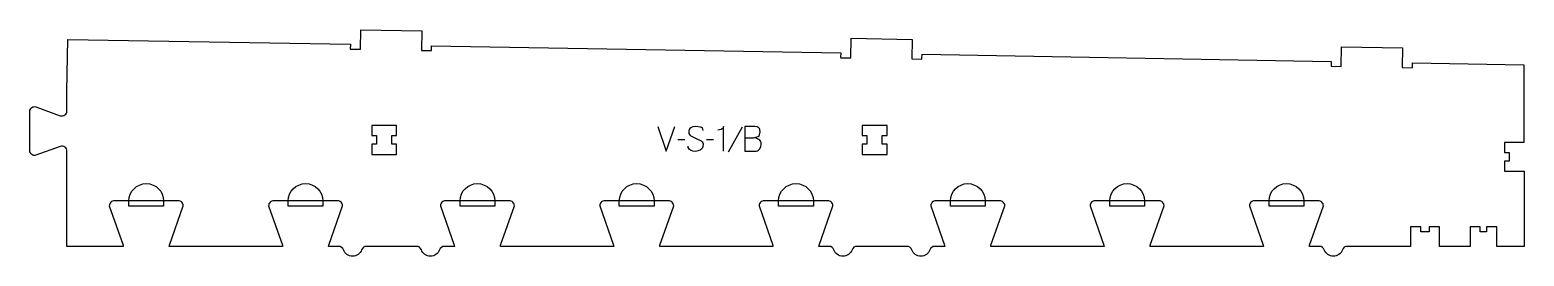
# Model space of a CAD drawing. Header units: millimetres. Extents: x -915 to 913, y -140 to 137.
import ezdxf

# ---------------------------------------------------------------- set-up
doc = ezdxf.new("R2010")
doc.units = ezdxf.units.MM
for name, color, linetype, true_color in [('1_ANYTOOL_1MMDEEP_LABELS_S', 2, 'Continuous', 0xffff00), ('3_ANYTOOL_CUTTHROUGH_INSID', 4, 'Continuous', 0x00ffff), ('4_ANYTOOL_CUTTHROUGH_OUTSI', 5, 'Continuous', 0x0000ff), ('5_ANYTOOL_HALF_MILL_9MM_IN', 3, 'Continuous', 0x00ff00)]:
    doc.layers.add(name, color=color, linetype=linetype, true_color=true_color)

msp = doc.modelspace()

# ---------------------------------------------------------------- linework, layer by layer
at = {"layer": '1_ANYTOOL_1MMDEEP_LABELS_S'}
for p, q in [((-113.5, 2.6), (-122.2, 2.5)), ((-78.4, 2.6), (-87.2, 2.5)), ((-43.6, 18.2), (-60.7, -12.6))]:
    msp.add_line(p, q, dxfattribs=at)
for points in [[(-146.6, 18.7), (-136.2, -11.3), (-125.7, 18.7)], [(-91.2, 14.1), (-91.4, 15.5), (-92, 16.6), (-93.1, 17.5), (-94.5, 18.1), (-100.6, 19), (-103.6, 18.6), (-106.2, 17.2), (-107.3, 16.2), (-108.1, 15), (-108.5, 13.6), (-108.7, 12), (-108.5, 10.4), (-108, 9), (-107.1, 7.8), (-99.7, 4.1), (-93.7, 1.2), (-92.5, 0.2), (-91.7, -1), (-91.3, -2.5), (-91.6, -6), (-92.2, -7.5), (-93.1, -8.8), (-94.4, -9.8), (-97.4, -11.2), (-100.6, -11.7), (-103.8, -11.3), (-106.7, -10.1), (-107.9, -9.2), (-108.7, -8.2), (-109.3, -6.9), (-109.4, -5.4)], [(-66.3, -11.3), (-66.3, 18.7), (-66.5, 17.6), (-67.1, 16.6), (-67.9, 15.9), (-68.9, 15.3), (-73.3, 14.4)], [(-40.1, 5), (-29.6, 5.1), (-23.9, 6.7), (-22.8, 7.5), (-22, 8.7), (-21.4, 12.2), (-21.8, 15), (-22.3, 16.2), (-23, 17.1), (-24, 17.8), (-25.1, 18.3), (-28, 18.7), (-40.1, 18.7)], [(-40.1, 18.7), (-40.1, -11.3), (-30.4, -11.3), (-27.9, -11.4), (-26.2, -11.3), (-24.6, -10.8), (-23.3, -10), (-22.2, -8.8), (-20.6, -6), (-20.1, -2.8), (-20.2, -0.9), (-20.8, 0.7), (-21.7, 2), (-23, 3), (-26.1, 4.5), (-29.6, 5.1)]]:
    msp.add_lwpolyline(points, dxfattribs=at)
at = {"layer": '3_ANYTOOL_CUTTHROUGH_INSID'}
for points in [[(-490.7, -2.8), (-496.7, -2.8), (-496.7, -15.3), (-466.2, -15.3), (-466.2, -2.8), (-472.2, -2.8), (-472.2, 7.7), (-466.2, 7.7), (-466.2, 20.2), (-496.7, 20.2), (-496.7, 7.7), (-490.7, 7.7)], [(109.3, -2.8), (103.3, -2.8), (103.3, -15.3), (133.8, -15.3), (133.8, -2.8), (127.8, -2.8), (127.8, 7.7), (133.8, 7.7), (133.8, 20.2), (103.3, 20.2), (103.3, 7.7), (109.3, 7.7)]]:
    msp.add_lwpolyline(points, close=True, dxfattribs=at)
at = {"layer": '4_ANYTOOL_CUTTHROUGH_OUTSI'}
msp.add_lwpolyline([(696.9, -128.2, 0.317837), (691, -132.4, -0.707107), (668.8, -132.4, 0.317837), (663, -128.2), (650.6, -128.2), (650.8, -126.8), (667.7, -78.6), (667.7, -78.5, 0.414214), (661.5, -72.2), (583.5, -72.2, 0.414214), (577.2, -78.5), (577.2, -78.6), (594.1, -126.9), (594.3, -128.2), (455.7, -128.2), (455.9, -126.8), (472.8, -78.6), (472.8, -78.5, 0.414214), (466.6, -72.2), (388.6, -72.2, 0.414214), (382.3, -78.5), (382.3, -78.6), (399.2, -126.9), (399.4, -128.2), (260.8, -128.2), (261, -126.8), (277.9, -78.6), (277.9, -78.5, 0.414214), (271.7, -72.2), (193.7, -72.2, 0.414214), (187.4, -78.5), (187.4, -78.6), (204.3, -126.9), (204.5, -128.2), (192.1, -128.2, 0.317837), (186.3, -132.4, -0.707107), (164.1, -132.4, 0.317837), (158.2, -128.2), (96.9, -128.2, 0.317837), (91, -132.4, -0.707107), (68.8, -132.4, 0.317837), (63, -128.2), (50.6, -128.2), (50.8, -126.8), (67.7, -78.6), (67.7, -78.5, 0.414214), (61.5, -72.2), (-16.5, -72.2, 0.414214), (-22.8, -78.5), (-22.8, -78.6), (-5.9, -126.9), (-5.7, -128.2), (-144.3, -128.2), (-144.1, -126.8), (-127.2, -78.6), (-127.2, -78.5, 0.414214), (-133.4, -72.2), (-211.4, -72.2, 0.414214), (-217.7, -78.5), (-217.7, -78.6), (-200.8, -126.9), (-200.6, -128.2), (-339.2, -128.2), (-339, -126.8), (-322.1, -78.6), (-322.1, -78.5, 0.414214), (-328.3, -72.2), (-406.3, -72.2, 0.414214), (-412.6, -78.5), (-412.6, -78.6), (-395.7, -126.9), (-395.5, -128.2), (-407.9, -128.2, 0.317837), (-413.7, -132.4, -0.707107), (-435.9, -132.4, 0.317837), (-441.8, -128.2), (-503.1, -128.2, 0.317837), (-509, -132.4, -0.707107), (-531.2, -132.4, 0.317837), (-537, -128.2), (-549.4, -128.2), (-549.2, -126.8), (-532.3, -78.6), (-532.3, -78.5, 0.414214), (-538.5, -72.2), (-616.5, -72.2, 0.414214), (-622.8, -78.5), (-622.8, -78.6), (-605.9, -126.9), (-605.7, -128.2), (-744.3, -128.2), (-744.1, -126.8), (-727.2, -78.6), (-727.2, -78.5, 0.414214), (-733.4, -72.2), (-811.4, -72.2, 0.414214), (-817.7, -78.5), (-817.7, -78.6), (-800.8, -126.9), (-800.6, -128.2), (-869.6, -128.2), (-869.6, -36.3), (-869.6, -11.5, 0.502397), (-877.7, -5.5, 0.015604), (-877.7, -5.5), (-907.5, -16.5, -0.501976), (-914.9, -11), (-914.9, 37.5, -0.501971), (-907.5, 43), (-877.7, 32, 0.015608), (-877.7, 32, 0.502397), (-869.6, 38), (-869.6, 62.2), (-868.5, 125.7), (-522.8, 119.7), (-522.9, 113.9, 0.414214), (-522.7, 113.7), (-510.7, 113.5, 0.414214), (-510.4, 113.7), (-510, 137.4), (-435.5, 136.1), (-435.9, 112.4, 0.414214), (-435.7, 112.1), (-423.7, 111.9, 0.414214), (-423.4, 112.2), (-423.3, 117.9), (77.2, 109.2), (77.1, 103.4, 0.414214), (77.3, 103.2), (89.3, 103, 0.414214), (89.6, 103.2), (90, 127), (164.5, 125.7), (164.1, 101.9, 0.414214), (164.3, 101.7), (176.3, 101.5, 0.414214), (176.6, 101.7), (176.7, 107.5), (677.2, 98.7), (677.1, 93, 0.414214), (677.3, 92.7), (689.3, 92.5, 0.414214), (689.6, 92.8), (690, 116.5), (764.5, 115.2), (764.1, 91.5, 0.414214), (764.3, 91.2), (776.3, 91, 0.414214), (776.6, 91.2), (776.7, 97), (913, 94.6), (913.1, -0.6), (889.4, -0.6, 0.414214), (889.1, -0.9), (889.1, -12.9, 0.414214), (889.4, -13.1), (895.1, -13.1), (895.1, -23.6), (889.4, -23.6, 0.414214), (889.1, -23.9), (889.1, -35.9, 0.414214), (889.4, -36.1), (913.2, -36.1), (913.3, -128.2), (879.8, -128.2), (879.8, -104.5, 0.414214), (879.6, -104.2), (867.6, -104.2, 0.414214), (867.3, -104.5), (867.3, -110.2), (859.7, -110.2), (859.7, -104.5, 0.414214), (859.5, -104.2), (847.5, -104.2, 0.414214), (847.2, -104.5), (847.2, -128.2), (809.8, -128.2), (809.8, -104.5, 0.414214), (809.6, -104.2), (797.6, -104.2, 0.414214), (797.3, -104.5), (797.3, -110.2), (786.8, -110.2), (786.8, -104.5, 0.414214), (786.6, -104.2), (774.6, -104.2, 0.414214), (774.3, -104.5), (774.3, -128.2)], format="xyb", close=True, dxfattribs=at)
at = {"layer": '5_ANYTOOL_HALF_MILL_9MM_IN'}
for points in [[(-793.7, -72.5, -1), (-751.2, -72.5), (-751.2, -78.7), (-793.7, -78.7)], [(-598.8, -72.5, -1), (-556.3, -72.5), (-556.3, -78.7), (-598.8, -78.7)], [(-388.6, -72.5, -1), (-346.1, -72.5), (-346.1, -78.7), (-388.6, -78.7)], [(-193.7, -72.5, -1), (-151.2, -72.5), (-151.2, -78.7), (-193.7, -78.7)], [(1.2, -72.5, -1), (43.7, -72.5), (43.7, -78.7), (1.2, -78.7)], [(211.4, -72.5, -1), (253.9, -72.5), (253.9, -78.7), (211.4, -78.7)], [(406.3, -72.5, -1), (448.8, -72.5), (448.8, -78.7), (406.3, -78.7)], [(601.2, -72.5, -1), (643.7, -72.5), (643.7, -78.7), (601.2, -78.7)]]:
    msp.add_lwpolyline(points, format="xyb", close=True, dxfattribs=at)

doc.saveas('drawing.dxf')
